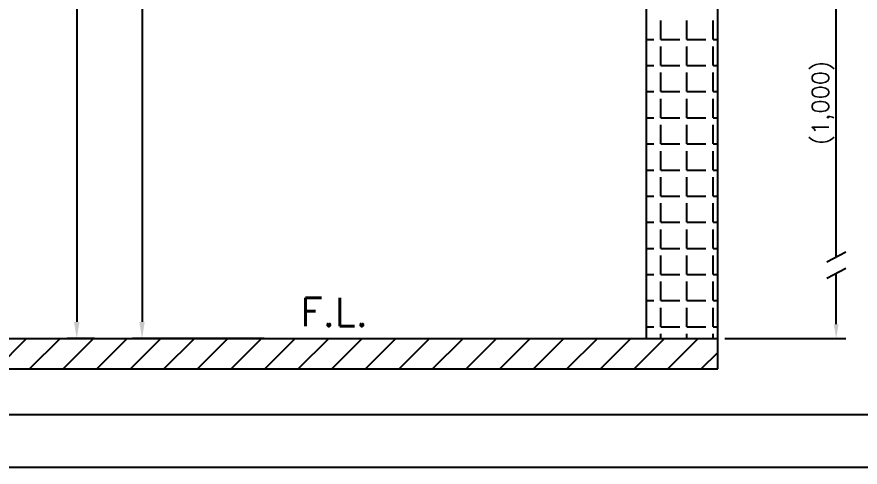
# Model space of a CAD drawing. Extents: x 3627 to 4221, y 1255 to 1675.
# Drawn here: x 3917.3 to 4094.9, y 1254.8 to 1349.6 of the extents above; entities that cross this region are included whole.
import ezdxf

# ---------------------------------------------------------------- set-up
doc = ezdxf.new("R2010")
doc.units = 0
doc.header["$LTSCALE"] = 7
doc.header["$MEASUREMENT"] = 0
doc.layers.get('0').update_dxf_attribs({"color": 2, "linetype": 'CONTINUOUS'})
for name, color, linetype in [('D', 2, 'CONTINUOUS'), ('HT', 3, 'CONTINUOUS'), ('TXT', 4, 'CONTINUOUS')]:
    doc.layers.add(name, color=color, linetype=linetype)
doc.styles.add('GHS', font='romans', dxfattribs={"bigfont": 'ghs'})

# ---------------------------------------------------------------- blocks, each defined once
blk = doc.blocks.new('BORDER')
blk.add_line((0, 0), (1, 0))

msp = doc.modelspace()

# ---------------------------------------------------------------- hatches: boundary and pattern name
at = {"layer": 'HT', "ltscale": 0.5}
h = msp.add_hatch(dxfattribs=at)
h.set_pattern_fill('ANSI31', color=256, scale=40, style=0)
h.set_pattern_definition([(45, (4024.7524, 2023.668), (-3.535534, 3.535534), [])])
h.paths.add_polyline_path([(4064.91, 1275.45), (4064.91, 1281.85), (3849.91, 1281.85), (3849.91, 1275.45)])

# ---------------------------------------------------------------- linework, layer by layer
for p, q in [((4089.83, 1299.03), (4089.83, 1383.08)), ((4089.83, 1284.85), (4089.83, 1295.63)), ((4066.41, 1281.85), (4091.83, 1281.85))]:
    msp.add_line(p, q)
msp.add_solid([(4089.33, 1284.85), (4090.33, 1284.85), (4089.83, 1281.85)])
at = {"layer": 'D'}
for p, q in [((3929.92, 1633.39), (3929.92, 1285.35)), ((3943.67, 1614.5), (3943.67, 1285.35)), ((4087.83, 1297.96), (4091.83, 1300.09)), ((4087.83, 1294.56), (4091.83, 1296.69)), ((3933.63, 1281.85), (3927.92, 1281.85)), ((3969.37, 1281.85), (3941.67, 1281.85))]:
    msp.add_line(p, q, dxfattribs=at)
for points in [[(3929.33, 1285.35), (3930.5, 1285.35), (3929.92, 1281.85)], [(3943.09, 1285.35), (3944.25, 1285.35), (3943.67, 1281.85)]]:
    msp.add_solid(points, dxfattribs=at)
at = {"layer": 'HT', "ltscale": 0.5}
for p, q in [((4049.91, 1281.85), (4049.91, 1631.85)), ((4064.91, 1275.45), (4064.91, 1631.85)), ((4052.9, 1344.82), (4052.9, 1348.82)), ((4058.4, 1344.82), (4058.4, 1348.82)), ((4063.9, 1344.82), (4063.9, 1348.82)), ((4049.91, 1344.82), (4051.4, 1344.82)), ((4052.9, 1344.82), (4056.9, 1344.82)), ((4058.4, 1344.82), (4062.4, 1344.82)), ((4063.9, 1344.82), (4064.91, 1344.82)), ((4052.9, 1339.32), (4052.9, 1343.32)), ((4058.4, 1339.32), (4058.4, 1343.32)), ((4063.9, 1339.32), (4063.9, 1343.32)), ((4049.91, 1339.32), (4051.4, 1339.32)), ((4052.9, 1339.32), (4056.9, 1339.32)), ((4058.4, 1339.32), (4062.4, 1339.32)), ((4063.9, 1339.32), (4064.91, 1339.32)), ((4052.9, 1333.82), (4052.9, 1337.82)), ((4058.4, 1333.82), (4058.4, 1337.82)), ((4063.9, 1333.82), (4063.9, 1337.82)), ((4049.91, 1333.82), (4051.4, 1333.82)), ((4052.9, 1333.82), (4056.9, 1333.82)), ((4058.4, 1333.82), (4062.4, 1333.82)), ((4063.9, 1333.82), (4064.91, 1333.82)), ((4052.9, 1328.32), (4052.9, 1332.32)), ((4058.4, 1328.32), (4058.4, 1332.32)), ((4063.9, 1328.32), (4063.9, 1332.32)), ((4049.91, 1328.32), (4051.4, 1328.32)), ((4052.9, 1328.32), (4056.9, 1328.32)), ((4058.4, 1328.32), (4062.4, 1328.32)), ((4063.9, 1328.32), (4064.91, 1328.32)), ((4052.9, 1322.82), (4052.9, 1326.82)), ((4058.4, 1322.82), (4058.4, 1326.82)), ((4063.9, 1322.82), (4063.9, 1326.82)), ((4049.91, 1322.82), (4051.4, 1322.82)), ((4052.9, 1322.82), (4056.9, 1322.82)), ((4052.9, 1317.32), (4052.9, 1321.32)), ((4058.4, 1322.82), (4062.4, 1322.82)), ((4058.4, 1317.32), (4058.4, 1321.32)), ((4063.9, 1322.82), (4064.91, 1322.82)), ((4063.9, 1317.32), (4063.9, 1321.32)), ((4049.91, 1317.32), (4051.4, 1317.32)), ((4052.9, 1317.32), (4056.9, 1317.32)), ((4052.9, 1311.82), (4052.9, 1315.82)), ((4058.4, 1317.32), (4062.4, 1317.32)), ((4058.4, 1311.82), (4058.4, 1315.82)), ((4063.9, 1317.32), (4064.91, 1317.32)), ((4063.9, 1311.82), (4063.9, 1315.82)), ((4049.91, 1311.82), (4051.4, 1311.82)), ((4052.9, 1311.82), (4056.9, 1311.82)), ((4058.4, 1311.82), (4062.4, 1311.82)), ((4063.9, 1311.82), (4064.91, 1311.82)), ((4052.9, 1306.32), (4052.9, 1310.32)), ((4058.4, 1306.32), (4058.4, 1310.32)), ((4063.9, 1306.32), (4063.9, 1310.32)), ((4049.91, 1306.32), (4051.4, 1306.32)), ((4052.9, 1306.32), (4056.9, 1306.32)), ((4058.4, 1306.32), (4062.4, 1306.32)), ((4063.9, 1306.32), (4064.91, 1306.32)), ((4052.9, 1300.82), (4052.9, 1304.82)), ((4058.4, 1300.82), (4058.4, 1304.82)), ((4063.9, 1300.82), (4063.9, 1304.82)), ((4049.91, 1300.82), (4051.4, 1300.82)), ((4052.9, 1300.82), (4056.9, 1300.82)), ((4058.4, 1300.82), (4062.4, 1300.82)), ((4063.9, 1300.82), (4064.91, 1300.82)), ((4052.9, 1295.32), (4052.9, 1299.32)), ((4058.4, 1295.32), (4058.4, 1299.32)), ((4063.9, 1295.32), (4063.9, 1299.32)), ((4049.91, 1295.32), (4051.4, 1295.32)), ((4052.9, 1295.32), (4056.9, 1295.32)), ((4058.4, 1295.32), (4062.4, 1295.32)), ((4063.9, 1295.32), (4064.91, 1295.32)), ((4052.9, 1289.82), (4052.9, 1293.82)), ((4058.4, 1289.82), (4058.4, 1293.82)), ((4063.9, 1289.82), (4063.9, 1293.82)), ((4049.91, 1289.82), (4051.4, 1289.82)), ((4052.9, 1289.82), (4056.9, 1289.82)), ((4058.4, 1289.82), (4062.4, 1289.82)), ((4063.9, 1289.82), (4064.91, 1289.82)), ((4052.9, 1284.32), (4052.9, 1288.32)), ((4058.4, 1284.32), (4058.4, 1288.32)), ((4063.9, 1284.32), (4063.9, 1288.32)), ((4049.91, 1284.32), (4051.4, 1284.32)), ((4052.9, 1284.32), (4056.9, 1284.32)), ((4058.4, 1284.32), (4062.4, 1284.32)), ((4063.9, 1284.32), (4064.91, 1284.32)), ((4052.9, 1281.85), (4052.9, 1282.82)), ((4058.4, 1281.85), (4058.4, 1282.82)), ((4063.9, 1281.85), (4063.9, 1282.82)), ((3849.91, 1281.85), (4064.91, 1281.85)), ((3849.91, 1275.45), (4064.91, 1275.45))]:
    msp.add_line(p, q, dxfattribs=at)
at = {"layer": 'TXT'}
msp.add_line((4207.23, 1265.78), (3653.23, 1265.78), dxfattribs=at)

# ---------------------------------------------------------------- block references
at = {"xscale": 594, "yscale": 420, "zscale": 594}
msp.add_blockref('BORDER', (3627.23, 1254.78), dxfattribs=at)

# ---------------------------------------------------------------- texts
at = {"insert": (4087.08, 1331.44), "char_height": 3.5, "attachment_point": 5, "rotation": 90, "style": 'GHS'}
msp.add_mtext('(1,000)', dxfattribs=at)
at = {"layer": 'D', "ltscale": 0.5, "style": 'GHS'}
msp.add_text('F.L.', height=6, dxfattribs=at).set_placement((3977.08, 1284.44))

doc.saveas('drawing.dxf')
